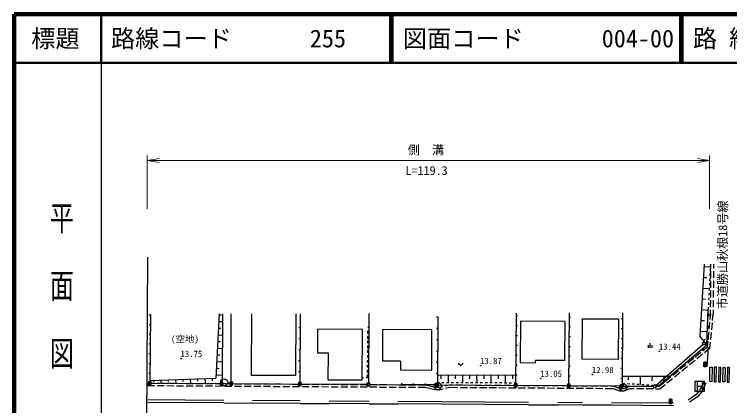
# Model space of a CAD drawing. Units: millimetres at full size, sheet at 1:1000; details may follow other scales. Extents: x 40000 to 680000, y 20000 to 380000.
# Drawn here: x 40000 to 187992, y 299093 to 380000 of the extents above; entities that cross this region are included whole.
import ezdxf
from ezdxf.enums import TextEntityAlignment as Align

# ---------------------------------------------------------------- set-up
doc = ezdxf.new("R2010")
doc.units = ezdxf.units.MM
doc.header["$LTSCALE"] = 1000
for name, color, linetype, lineweight in [('M-BGD', 7, 'Continuous', 25), ('M-BMK-OTRS', 5, 'Continuous', 25), ('M-BMK-ROW', 30, 'Continuous', 25), ('M-STR-HTXT', 7, 'Continuous', 13), ('M-STR-STRC', 7, 'Continuous', 25), ('M-TTL', 2, 'Continuous', 140), ('M-TTL-BAND', 7, 'Continuous', 25), ('M-TTL-LINE', 7, 'Continuous', 50)]:
    doc.layers.add(name, color=color, linetype=linetype, lineweight=lineweight)
doc.layers.add('M-BMK-HTXT', color=7, linetype='Continuous')
doc.layers.add('M-TTL-TXT', color=7, linetype='Continuous')
doc.styles.add('@ＭＳ ゴシック', font='')
doc.styles.add('ＭＳ ゴシック', font='')
doc.styles.get('@ＭＳ ゴシック').set_extended_font_data('@MS Gothic')
doc.styles.get('ＭＳ ゴシック').set_extended_font_data('MS Gothic')

# ---------------------------------------------------------------- blocks, each defined once
blk = doc.blocks.new('open_arrow')
at = {"color": 0, "linetype": 'Continuous', "lineweight": -2}
blk.add_lwpolyline([(7.5, 1.25), (0, 0), (7.5, -1.25)], dxfattribs=at)

msp = doc.modelspace()

# ---------------------------------------------------------------- linework, layer by layer
at = {"layer": 'M-BGD'}
for p, q in [((181865, 313377), (182776, 328337)), ((182746, 327849), (183974, 327774)), ((183956, 327423), (183932, 326924)), ((184001, 328334), (183981, 327923)), ((184043, 328332), (184037, 327435)), ((184643, 328328), (184637, 327431)), ((182610, 325622), (183271, 325582)), ((183907, 326425), (183883, 325925)), ((184034, 326935), (184023, 325435)), ((184634, 326931), (184623, 325431)), ((183810, 324427), (183785, 323927)), ((183859, 325426), (183834, 324926)), ((184020, 324935), (184010, 323435)), ((184620, 324931), (184610, 323431)), ((182475, 323396), (183755, 323318)), ((183761, 323428), (183736, 322929)), ((184007, 322935), (183996, 321435)), ((184606, 322931), (184596, 321431)), ((182339, 321170), (183000, 321129)), ((183663, 321430), (183638, 320931)), ((183712, 322429), (183687, 321930)), ((183614, 320432), (183590, 319932)), ((183993, 320935), (183983, 319435)), ((184593, 320931), (184583, 319431)), ((143751, 303396), (143869, 318227)), ((154732, 303230), (154828, 318254)), ((165808, 318282), (165715, 302657)), ((182204, 318943), (183569, 318860)), ((183271, 311658), (183545, 319021)), ((183565, 319433), (183545, 319021)), ((183979, 318935), (183973, 318038)), ((184579, 318931), (184573, 318034)), ((68143, 317834), (67893, 317835)), ((68144, 318038), (68054, 303745)), ((82375, 318073), (81688, 304759)), ((82366, 317901), (82853, 317876)), ((83087, 318075), (83003, 303669)), ((84822, 318079), (84759, 303637)), ((89080, 305362), (89146, 318090)), ((98221, 318113), (98155, 305315)), ((99125, 318115), (99051, 303559)), ((113371, 318151), (113270, 303515)), ((127598, 317381), (127348, 317382)), ((127598, 317381), (127513, 303400)), ((143865, 317723), (144115, 317721)), ((154822, 317421), (155072, 317419)), ((157482, 308687), (157520, 317068)), ((157520, 317068), (164956, 317034)), ((164956, 317034), (164919, 308653)), ((165801, 317055), (165551, 317057)), ((182068, 316717), (182772, 316674)), ((183548, 317561), (183490, 317544)), ((183509, 318044), (183565, 318022)), ((183598, 317589), (183548, 317561)), ((183565, 318022), (183613, 317990)), ((183655, 317635), (183598, 317589)), ((183613, 317990), (183666, 317940)), ((183687, 317689), (183655, 317635)), ((183666, 317940), (183694, 317884)), ((183706, 317747), (183687, 317689)), ((183694, 317884), (183709, 317825)), ((183709, 317825), (183706, 317747)), ((184009, 318078), (183891, 316881)), ((184527, 318027), (184399, 316737)), ((68130, 315821), (67880, 315823)), ((82295, 316518), (83078, 316478)), ((113351, 315241), (113101, 315243)), ((143849, 315677), (144099, 315675)), ((144694, 316537), (144679, 307987)), ((153860, 316508), (144694, 316537)), ((153860, 316508), (153834, 308446)), ((154809, 315394), (155059, 315392)), ((183417, 315589), (183474, 315567)), ((183474, 315567), (183522, 315535)), ((183522, 315535), (183575, 315486)), ((183595, 315235), (183563, 315181)), ((183575, 315486), (183603, 315430)), ((183615, 315293), (183595, 315235)), ((183603, 315430), (183618, 315370)), ((183618, 315370), (183615, 315293)), ((183842, 316384), (183695, 314891)), ((184350, 316239), (184203, 314746)), ((68117, 313808), (67867, 313810)), ((82152, 313751), (83062, 313704)), ((82223, 315135), (82710, 315109)), ((99110, 315208), (98860, 315209)), ((102797, 309936), (102818, 314897)), ((112018, 314858), (102818, 314897)), ((111956, 304421), (112018, 314858)), ((113135, 314005), (113139, 314581)), ((116224, 308324), (116264, 314835)), ((126407, 314772), (116264, 314835)), ((126355, 306442), (126407, 314772)), ((127584, 315051), (127334, 315052)), ((165789, 314998), (165539, 315000)), ((181932, 314491), (183384, 314402)), ((183457, 315106), (183399, 315090)), ((183507, 315134), (183457, 315106)), ((183646, 314393), (183498, 312901)), ((183563, 315181), (183507, 315134)), ((184154, 314249), (184007, 312756)), ((82081, 312368), (82567, 312343)), ((99098, 312922), (98848, 312923)), ((113335, 312896), (113085, 312898)), ((113123, 312005), (113126, 312505)), ((113129, 313005), (113132, 313505)), ((127570, 312721), (127320, 312722)), ((143833, 313630), (144083, 313628)), ((154797, 313366), (155047, 313365)), ((165777, 312941), (165527, 312943)), ((183271, 311658), (181865, 313377)), ((183271, 311658), (181865, 313377)), ((182568, 312517), (182950, 312830)), ((183365, 312652), (183307, 312635)), ((183326, 313135), (183383, 313113)), ((183449, 312403), (183331, 311206)), ((183415, 312680), (183365, 312652)), ((183383, 313113), (183430, 313081)), ((183472, 312726), (183415, 312680)), ((183430, 313081), (183483, 313031)), ((183504, 312780), (183472, 312726)), ((183483, 313031), (183511, 312975)), ((183524, 312838), (183504, 312780)), ((183511, 312975), (183527, 312916)), ((183527, 312916), (183524, 312838)), ((68105, 311796), (67855, 311797)), ((82009, 310984), (83046, 310931)), ((113117, 311005), (113120, 311505)), ((143816, 311583), (144066, 311581)), ((154784, 311339), (155034, 311337)), ((165764, 310885), (165514, 310886)), ((171094, 311622), (171094, 311022)), ((171494, 312019), (171494, 311019)), ((171894, 311622), (171894, 311022)), ((173295, 303217), (183271, 311658)), ((182430, 310472), (183331, 311206)), ((182464, 310975), (182486, 310918)), ((182494, 310789), (182471, 310730)), ((182486, 310918), (182495, 310862)), ((182495, 310862), (182494, 310789)), ((182768, 310102), (183830, 310968)), ((183562, 311165), (183270, 307093)), ((183958, 312258), (183830, 310968)), ((68092, 309783), (67842, 309785)), ((81938, 309601), (82488, 309573)), ((99087, 310636), (98837, 310637)), ((104974, 309926), (102797, 309936)), ((104960, 304462), (104974, 309926)), ((113319, 310551), (113069, 310552)), ((113105, 309005), (113108, 309505)), ((113111, 310005), (113114, 310505)), ((127556, 310390), (127306, 310392)), ((143800, 309536), (144050, 309534)), ((154771, 309312), (155021, 309310)), ((180880, 309208), (182043, 310156)), ((181218, 308839), (182381, 309786)), ((182134, 310620), (182082, 310652)), ((182188, 310602), (182134, 310620)), ((182261, 310592), (182188, 310602)), ((182322, 310605), (182261, 310592)), ((182379, 310629), (182322, 310605)), ((182438, 310679), (182379, 310629)), ((182471, 310730), (182438, 310679)), ((81866, 308218), (83029, 308158)), ((99075, 308350), (98825, 308351)), ((113302, 308205), (113053, 308207)), ((113099, 308005), (113102, 308505)), ((119917, 308301), (116224, 308324)), ((119917, 308301), (119906, 306483)), ((127542, 308060), (127292, 308062)), ((131841, 307867), (132341, 307394)), ((132341, 307394), (132841, 307867)), ((144679, 307987), (147850, 307981)), ((147850, 307981), (147851, 308465)), ((153834, 308446), (147851, 308465)), ((164919, 308653), (157482, 308687)), ((165752, 308828), (165502, 308829)), ((179330, 307945), (180493, 308892)), ((179668, 307575), (180830, 308523)), ((180139, 308932), (180087, 308964)), ((180193, 308914), (180139, 308932)), ((180266, 308904), (180193, 308914)), ((180327, 308916), (180266, 308904)), ((180383, 308941), (180327, 308916)), ((180443, 308991), (180383, 308941)), ((180476, 309042), (180443, 308991)), ((180469, 309287), (180491, 309230)), ((180499, 309101), (180476, 309042)), ((180491, 309230), (180499, 309173)), ((180499, 309173), (180499, 309101)), ((182616, 307325), (182629, 307950)), ((182629, 307950), (182641, 308012)), ((182641, 308012), (182664, 308054)), ((182664, 308054), (182707, 308098)), ((182707, 308098), (182753, 308122)), ((182753, 308122), (182821, 308133)), ((182821, 308133), (182946, 308131)), ((182946, 308131), (183013, 308117)), ((183013, 308117), (183057, 308091)), ((183057, 308091), (183099, 308048)), ((183099, 308048), (183123, 308000)), ((183129, 307939), (183116, 307315)), ((183123, 308000), (183129, 307939)), ((68080, 307771), (67830, 307772)), ((81795, 306834), (82408, 306803)), ((113087, 306005), (113090, 306505)), ((113093, 307005), (113096, 307505)), ((119906, 306483), (126355, 306442)), ((143784, 307490), (144034, 307488)), ((154758, 307284), (155008, 307283)), ((165740, 306771), (165490, 306772)), ((176229, 305418), (177392, 306365)), ((177780, 306681), (178942, 307629)), ((178144, 307244), (178092, 307276)), ((178117, 306312), (179280, 307259)), ((178198, 307226), (178144, 307244)), ((178271, 307215), (178198, 307226)), ((178332, 307228), (178271, 307215)), ((178388, 307253), (178332, 307228)), ((178447, 307303), (178388, 307253)), ((178481, 307354), (178447, 307303)), ((178474, 307599), (178496, 307542)), ((178504, 307412), (178481, 307354)), ((178496, 307542), (178504, 307485)), ((178504, 307485), (178504, 307412)), ((182625, 307262), (182616, 307325)), ((182649, 307214), (182625, 307262)), ((182688, 307173), (182649, 307214)), ((182733, 307148), (182688, 307173)), ((182800, 307134), (182733, 307148)), ((182925, 307131), (182800, 307134)), ((182993, 307140), (182925, 307131)), ((183038, 307166), (182993, 307140)), ((183084, 307208), (183038, 307166)), ((183105, 307252), (183084, 307208)), ((183116, 307315), (183105, 307252)), ((68067, 305758), (67817, 305759)), ((68031, 305753), (67931, 305754)), ((81724, 305451), (83013, 305384)), ((98155, 305315), (89080, 305362)), ((99064, 306064), (98814, 306065)), ((111959, 304946), (112270, 304944)), ((112770, 304941), (113081, 304940)), ((113286, 305860), (113036, 305862)), ((113081, 304929), (113084, 305505)), ((127528, 305730), (127278, 305732)), ((127526, 305407), (143768, 305458)), ((127526, 305407), (143768, 305458)), ((128264, 305410), (128266, 304618)), ((129740, 305414), (129745, 303821)), ((131217, 305419), (131220, 304617)), ((132694, 305423), (132699, 303811)), ((134170, 305428), (134173, 304617)), ((135647, 305432), (135652, 303801)), ((137123, 305437), (137126, 304617)), ((138600, 305442), (138605, 303791)), ((140076, 305446), (140079, 304616)), ((141553, 305451), (141558, 303781)), ((143029, 305455), (143032, 304616)), ((143768, 305443), (144018, 305441)), ((154745, 305257), (154995, 305255)), ((165731, 305226), (175614, 305178)), ((166999, 305220), (166995, 304406)), ((169460, 305208), (169452, 303445)), ((171921, 305196), (171917, 304247)), ((174383, 305184), (174378, 304133)), ((174679, 304154), (175842, 305102)), ((176148, 305556), (176097, 305587)), ((176203, 305538), (176148, 305556)), ((176276, 305527), (176203, 305538)), ((176337, 305540), (176276, 305527)), ((176393, 305564), (176337, 305540)), ((176452, 305615), (176393, 305564)), ((176486, 305666), (176452, 305615)), ((176479, 305910), (176501, 305854)), ((176508, 305724), (176486, 305666)), ((176501, 305854), (176509, 305797)), ((176509, 305797), (176508, 305724)), ((176567, 305048), (177730, 305996)), ((67467, 303757), (69053, 303747)), ((68054, 303745), (67804, 303747)), ((68058, 304286), (81688, 304759)), ((68058, 304286), (81688, 304759)), ((68815, 304312), (68825, 304027)), ((69553, 303744), (71053, 303735)), ((70329, 304365), (70351, 303733)), ((71553, 303731), (73053, 303722)), ((71844, 304417), (71856, 304072)), ((73358, 304470), (73384, 303718)), ((73553, 303719), (75053, 303709)), ((74873, 304522), (74887, 304116)), ((75553, 303706), (77053, 303697)), ((76387, 304575), (76418, 303703)), ((77553, 303694), (79053, 303684)), ((77902, 304628), (77918, 304161)), ((79416, 304680), (79451, 303687)), ((79553, 303681), (81053, 303672)), ((80931, 304733), (80949, 304206)), ((81553, 303669), (83053, 303659)), ((83553, 303656), (85052, 303647)), ((83720, 303664), (83987, 303657)), ((85552, 303643), (87052, 303634)), ((87552, 303631), (89052, 303621)), ((89552, 303618), (91052, 303609)), ((91552, 303606), (93052, 303596)), ((93552, 303593), (95052, 303584)), ((95552, 303581), (97052, 303571)), ((97552, 303568), (99052, 303559)), ((99052, 303777), (98802, 303779)), ((99552, 303556), (101052, 303546)), ((101552, 303543), (103052, 303534)), ((103552, 303530), (105052, 303521)), ((104960, 304462), (111956, 304421)), ((105552, 303518), (107052, 303508)), ((107552, 303505), (109052, 303496)), ((109552, 303493), (111052, 303483)), ((111552, 303480), (113052, 303471)), ((113270, 303515), (113020, 303516)), ((113552, 303468), (115052, 303458)), ((115552, 303455), (117052, 303446)), ((117552, 303443), (119052, 303433)), ((119552, 303430), (121052, 303421)), ((120137, 303478), (120140, 303728)), ((127513, 303400), (120137, 303478)), ((121552, 303417), (123052, 303408)), ((122596, 303452), (122598, 303702)), ((123552, 303405), (125138, 303395)), ((125055, 303426), (125057, 303676)), ((125138, 303395), (127077, 302906)), ((127513, 303400), (127263, 303402)), ((127513, 303400), (127516, 303650)), ((127885, 303827), (127516, 303829)), ((128885, 303824), (128385, 303826)), ((129146, 303205), (129940, 303396)), ((129885, 303821), (129385, 303822)), ((129940, 303396), (130742, 303390)), ((130885, 303817), (130385, 303819)), ((131242, 303387), (132742, 303376)), ((131885, 303814), (131385, 303816)), ((132885, 303810), (132385, 303812)), ((133885, 303807), (133385, 303809)), ((134885, 303804), (134385, 303805)), ((135885, 303800), (135385, 303802)), ((136885, 303797), (136385, 303799)), ((137885, 303793), (137385, 303795)), ((138885, 303790), (138385, 303792)), ((139885, 303787), (139385, 303788)), ((140885, 303783), (140385, 303785)), ((141885, 303780), (141385, 303781)), ((142885, 303776), (142385, 303778)), ((143754, 303773), (143385, 303775)), ((143751, 303396), (144001, 303394)), ((165728, 304714), (165478, 304716)), ((166303, 303633), (165799, 303663)), ((167301, 303574), (166802, 303603)), ((168300, 303514), (167800, 303544)), ((169298, 303455), (168799, 303484)), ((170296, 303395), (169797, 303425)), ((173390, 303104), (174291, 303838)), ((173567, 302603), (174629, 303468)), ((174153, 303867), (174102, 303899)), ((174208, 303850), (174153, 303867)), ((174280, 303839), (174208, 303850)), ((174342, 303852), (174280, 303839)), ((174398, 303876), (174342, 303852)), ((174457, 303926), (174398, 303876)), ((174491, 303978), (174457, 303926)), ((174484, 304222), (174505, 304165)), ((174513, 304036), (174491, 303978)), ((174505, 304165), (174514, 304109)), ((174514, 304109), (174513, 304036)), ((175017, 303784), (176180, 304732)), ((182624, 304029), (181798, 302303)), ((67464, 303257), (69020, 303247)), ((69520, 303244), (71020, 303235)), ((71519, 303232), (73019, 303222)), ((73519, 303219), (75019, 303210)), ((75519, 303206), (77019, 303197)), ((77519, 303194), (79019, 303184)), ((79519, 303181), (81019, 303172)), ((81519, 303169), (83019, 303159)), ((83519, 303156), (85019, 303147)), ((85519, 303144), (87019, 303134)), ((87519, 303131), (89019, 303122)), ((89519, 303119), (91019, 303109)), ((91519, 303106), (93019, 303097)), ((93519, 303093), (95019, 303084)), ((95519, 303081), (97019, 303071)), ((97519, 303068), (99019, 303059)), ((99519, 303056), (101019, 303046)), ((101519, 303043), (103019, 303034)), ((103519, 303031), (105019, 303021)), ((105519, 303018), (107019, 303009)), ((107519, 303006), (109019, 302996)), ((109519, 302993), (111019, 302984)), ((111519, 302980), (113019, 302971)), ((113519, 302968), (115019, 302958)), ((115519, 302955), (117019, 302946)), ((117519, 302943), (119019, 302933)), ((119519, 302930), (121019, 302921)), ((121519, 302918), (123018, 302908)), ((123518, 302905), (125074, 302895)), ((125074, 302895), (127012, 302406)), ((127012, 302406), (127924, 302397)), ((127077, 302906), (127867, 302898)), ((127867, 302898), (128660, 303088)), ((127924, 302397), (128717, 302588)), ((129204, 302705), (129997, 302896)), ((129997, 302896), (131719, 302884)), ((132219, 302880), (133719, 302870)), ((133242, 303373), (134742, 303363)), ((134219, 302866), (135719, 302856)), ((135242, 303359), (136742, 303349)), ((136219, 302852), (137719, 302842)), ((137242, 303345), (138742, 303335)), ((138219, 302838), (139719, 302828)), ((139242, 303331), (140742, 303321)), ((140219, 302824), (141719, 302814)), ((141242, 303317), (142742, 303307)), ((142219, 302810), (143718, 302800)), ((143242, 303303), (144742, 303293)), ((144218, 302796), (145718, 302786)), ((145242, 303289), (146742, 303279)), ((146218, 302782), (147718, 302772)), ((147242, 303275), (148742, 303265)), ((148218, 302768), (149718, 302758)), ((149242, 303261), (150742, 303251)), ((150218, 302755), (151718, 302744)), ((151242, 303247), (152742, 303237)), ((152218, 302741), (153718, 302730)), ((153242, 303233), (154742, 303223)), ((154218, 302727), (155718, 302716)), ((154732, 303230), (154982, 303228)), ((155242, 303219), (156741, 303209)), ((156218, 302713), (157718, 302702)), ((157241, 303206), (158741, 303195)), ((158218, 302699), (159718, 302688)), ((159241, 303192), (160741, 303181)), ((160218, 302685), (161718, 302674)), ((161241, 303178), (162741, 303167)), ((162218, 302671), (163940, 302659)), ((163241, 303164), (164044, 303158)), ((163940, 302659), (165147, 302142)), ((164044, 303158), (165250, 302642)), ((165147, 302142), (166142, 302141)), ((165250, 302642), (166043, 302641)), ((165715, 302657), (165465, 302659)), ((166043, 302641), (167253, 303140)), ((166142, 302141), (167351, 302640)), ((167253, 303140), (168072, 303136)), ((167351, 302640), (168209, 302635)), ((168572, 303133), (170072, 303124)), ((168709, 302632), (170209, 302623)), ((170572, 303121), (172072, 303112)), ((170709, 302620), (172209, 302611)), ((171294, 303336), (170795, 303365)), ((172292, 303276), (171793, 303306)), ((172572, 303109), (173390, 303104)), ((172709, 302608), (173567, 302603)), ((173295, 303217), (172792, 303247)), ((181798, 302303), (180984, 301327)), ((175549, 300411), (175593, 300455)), ((175593, 300455), (175638, 300479)), ((175638, 300479), (175706, 300490)), ((175706, 300490), (175831, 300488)), ((175831, 300488), (175898, 300474)), ((175898, 300474), (175943, 300448)), ((175943, 300448), (175984, 300404)), ((180984, 301327), (179422, 300226)), ((83326, 300166), (67446, 300275)), ((99143, 300064), (89302, 300146)), ((113379, 299968), (105141, 300023)), ((146353, 299768), (119350, 299949)), ((157526, 299692), (152463, 299740)), ((176370, 299596), (163512, 299670)), ((175502, 299682), (175515, 300307)), ((175510, 299619), (175502, 299682)), ((175534, 299571), (175510, 299619)), ((175515, 300307), (175526, 300369)), ((175526, 300369), (175549, 300411)), ((175574, 299530), (175534, 299571)), ((175618, 299504), (175574, 299530)), ((175685, 299490), (175618, 299504)), ((175810, 299488), (175685, 299490)), ((175878, 299496), (175810, 299488)), ((175924, 299523), (175878, 299496)), ((175969, 299564), (175924, 299523)), ((175990, 299609), (175969, 299564)), ((175984, 300404), (176008, 300356)), ((176002, 299671), (175990, 299609)), ((176015, 300296), (176002, 299671)), ((176008, 300356), (176015, 300296))]:
    msp.add_line(p, q, dxfattribs=at)
for centre, radius in [((173447, 310337), 50), ((173447, 310337), 43.8), ((173447, 310337), 37.5), ((173447, 310337), 31.3), ((173447, 310337), 25), ((173447, 310337), 18.8), ((173447, 310338), 12.5), ((173447, 310337), 6.2), ((74496, 308852), 50), ((74496, 308852), 43.8), ((74496, 308852), 37.5), ((74496, 308852), 31.3), ((74496, 308852), 25), ((74496, 308852), 18.8), ((74496, 308852), 12.5), ((74496, 308852), 6.2), ((182879, 307932), 75), ((136457, 307381), 50), ((136457, 307381), 43.8), ((136457, 307381), 37.5), ((136457, 307381), 31.3), ((136457, 307381), 25), ((136457, 307381), 18.8), ((136457, 307381), 12.5), ((136457, 307381), 6.2), ((182867, 307332), 75), ((182873, 307632), 75), ((159589, 305524), 50), ((159589, 305524), 43.8), ((159589, 305524), 37.5), ((159589, 305524), 31.3), ((159589, 305524), 25), ((159589, 305524), 18.8), ((159589, 305524), 12.5), ((159589, 305524), 6.2), ((83403, 303914), 746), ((127581, 303114), 746), ((148914, 304746), 50), ((148914, 304746), 43.8), ((148914, 304746), 37.5), ((148914, 304746), 31.3), ((148914, 304746), 25), ((148914, 304746), 18.8), ((148914, 304747), 12.5), ((148914, 304746), 6.2), ((165956, 302863), 746), ((175752, 299689), 75), ((175758, 299989), 75), ((175764, 300289), 75)]:
    msp.add_circle(centre, radius, dxfattribs=at)
at = {"layer": 'M-BMK-OTRS'}
msp.add_line((67162, 251327), (67618, 329821), dxfattribs=at)
at = {"layer": 'M-BMK-ROW'}
for p, q in [((172707, 303277), (182467, 311768)), ((67467, 303756), (67731, 303754)), ((68037, 304052), (67731, 303758)), ((67731, 303758), (68024, 303452)), ((68024, 303452), (68331, 303745)), ((68331, 303745), (68037, 304052)), ((68331, 303751), (82563, 303666)), ((82869, 303965), (82563, 303671)), ((82563, 303671), (82857, 303365)), ((82857, 303365), (83163, 303658)), ((83163, 303658), (82869, 303965)), ((83163, 303663), (84568, 303653)), ((84875, 303951), (84568, 303658)), ((84568, 303658), (84862, 303351)), ((84862, 303351), (85168, 303645)), ((85168, 303645), (84875, 303951)), ((85168, 303649), (98754, 303567)), ((99060, 303865), (98754, 303571)), ((98754, 303571), (99047, 303265)), ((99047, 303265), (99353, 303558)), ((99353, 303558), (99060, 303865)), ((112955, 303478), (99354, 303563)), ((113261, 303776), (112955, 303482)), ((112955, 303482), (113248, 303176)), ((113248, 303176), (113555, 303470)), ((113555, 303470), (113261, 303776)), ((113555, 303474), (127155, 303392)), ((127462, 303690), (127155, 303396)), ((127155, 303396), (127449, 303090)), ((127449, 303090), (127755, 303384)), ((127755, 303384), (127462, 303690)), ((127755, 303388), (143429, 303289)), ((143735, 303587), (143429, 303294)), ((144029, 303281), (143735, 303587)), ((154719, 303514), (154413, 303221)), ((155012, 303208), (154719, 303514)), ((165701, 303442), (165395, 303148)), ((165994, 303135), (165701, 303442)), ((143429, 303294), (143722, 302988)), ((143722, 302988), (144029, 303281)), ((154413, 303217), (144029, 303285)), ((154413, 303221), (154706, 302915)), ((154706, 302915), (155012, 303208)), ((165394, 303144), (155013, 303213)), ((165395, 303148), (165688, 302842)), ((165688, 302842), (165994, 303135)), ((165994, 303140), (172138, 303105))]:
    msp.add_line(p, q, dxfattribs=at)
for points in [[(67724, 303458), (68324, 303445), (68337, 304045), (67737, 304058)], [(82557, 303371), (83157, 303358), (83169, 303958), (82569, 303971)], [(84562, 303358), (85162, 303345), (85174, 303945), (84575, 303958)], [(98747, 303271), (99347, 303258), (99360, 303858), (98760, 303871)], [(112949, 303182), (113548, 303170), (113561, 303769), (112961, 303782)], [(127149, 303096), (127749, 303084), (127761, 303684), (127162, 303696)], [(143422, 302994), (144022, 302981), (144035, 303581), (143435, 303594)], [(154406, 302921), (155006, 302908), (155019, 303508), (154419, 303521)], [(165388, 302848), (165988, 302835), (166001, 303435), (165401, 303448)], [(172499, 302728), (172132, 303111), (172515, 303478), (172882, 303095)]]:
    msp.add_lwpolyline(points, close=True, dxfattribs=at)
msp.add_circle((182694, 311965), 300, dxfattribs=at)
at = {"layer": 'M-STR-HTXT'}
for p, q in [((67464, 339808), (67464, 350808)), ((183830, 339808), (183830, 350808)), ((67464, 349808), (183830, 349808))]:
    msp.add_line(p, q, dxfattribs=at)
at = {"layer": 'M-STR-STRC'}
for p, q in [((183855, 304064), (183897, 307069)), ((183897, 307069), (184364, 307062)), ((184364, 307062), (184322, 304057)), ((184814, 307048), (184747, 304044)), ((185264, 307038), (184814, 307048)), ((185197, 304034), (185264, 307038)), ((185714, 307028), (185647, 304024)), ((186163, 307018), (185714, 307028)), ((186097, 304014), (186163, 307018)), ((186547, 304004), (186613, 307009)), ((186613, 307009), (187063, 306999)), ((187063, 306999), (186997, 303994)), ((187513, 306989), (187447, 303984)), ((187963, 306979), (187513, 306989)), ((187896, 303974), (187963, 306979)), ((180787, 304112), (180787, 302112)), ((182787, 304112), (180787, 304112)), ((181327, 302197), (181327, 303897)), ((183075, 303814), (182222, 302031)), ((182319, 303908), (182319, 302203)), ((182787, 302112), (182787, 304112)), ((184322, 304057), (183855, 304064)), ((184747, 304044), (185197, 304034)), ((185647, 304024), (186097, 304014)), ((186997, 303994), (186547, 304004)), ((187447, 303984), (187896, 303974)), ((180787, 302112), (182787, 302112)), ((182222, 302031), (181326, 300956)), ((181327, 303112), (182319, 303112)), ((181326, 300956), (179710, 299817)), ((83323, 299666), (67443, 299775)), ((83323, 299666), (89298, 299646)), ((99139, 299564), (89298, 299646)), ((99139, 299564), (105137, 299524)), ((113376, 299468), (105137, 299524)), ((113376, 299468), (119347, 299449)), ((146350, 299268), (119347, 299449)), ((146350, 299268), (152459, 299240)), ((157521, 299192), (152459, 299240)), ((163509, 299170), (157521, 299192)), ((176367, 299096), (163509, 299170))]:
    msp.add_line(p, q, dxfattribs=at)
at = {"layer": 'M-TTL'}
for p, q in [((40000, 380000), (40000, 20000)), ((680000, 380000), (40000, 380000))]:
    msp.add_line(p, q, dxfattribs=at)
at = {"layer": 'M-TTL-BAND'}
msp.add_line((58000, 370000), (58000, 20000), dxfattribs=at)
at = {"layer": 'M-TTL-LINE'}
for p, q in [((58000, 380000), (58000, 370000)), ((117750, 380000), (117750, 370000)), ((118250, 380000), (118250, 370000)), ((177750, 380000), (177750, 370000)), ((178250, 380000), (178250, 370000)), ((40000, 370000), (680000, 370000))]:
    msp.add_line(p, q, dxfattribs=at)

# ---------------------------------------------------------------- block references
at = {"layer": 'M-STR-HTXT', "xscale": 333, "yscale": 333}
msp.add_blockref('open_arrow', (67464, 349808), dxfattribs=at)
at = {"layer": 'M-STR-HTXT', "xscale": 333, "yscale": 333, "rotation": 180}
msp.add_blockref('open_arrow', (183830, 349808), dxfattribs=at)

# ---------------------------------------------------------------- texts
at = {"layer": 'M-BGD', "style": 'ＭＳ ゴシック', "width": 1.05}
msp.add_text('(空地)', height=1320, dxfattribs=at).set_placement((72421, 311807), align=Align.BOTTOM_LEFT)
at = {"layer": 'M-BGD', "style": 'ＭＳ ゴシック'}
for s, p in [('13.44', (173345, 310239)), ('13.75', (74394, 308754)), ('13.87', (136355, 307283)), ('13.05', (148812, 304649)), ('12.98', (159487, 305426))]:
    msp.add_text(s, height=1320, dxfattribs=at).set_placement(p, align=Align.BOTTOM_LEFT)
at = {"layer": 'M-BMK-HTXT', "style": 'ＭＳ ゴシック'}
msp.add_text('市道勝山秋根18号線', height=1833, rotation=89.754, dxfattribs=at).set_placement((187961, 319013), align=Align.BOTTOM_LEFT)
at = {"layer": 'M-STR-HTXT', "style": 'ＭＳ ゴシック'}
msp.add_text('側\u3000溝', height=1833, dxfattribs=at).set_placement((125132, 351936), align=Align.MIDDLE_CENTER)
msp.add_text('L=119.3', height=1833, dxfattribs=at).set_placement((125290, 346237), align=Align.BOTTOM_CENTER)
at = {"layer": 'M-TTL-BAND', "style": '@ＭＳ ゴシック', "width": 1.4}
msp.add_text('平  面  図', height=3666, rotation=270, dxfattribs=at).set_placement((49777, 306475), align=Align.MIDDLE_RIGHT)
at = {"layer": 'M-TTL-TXT', "style": 'ＭＳ ゴシック'}
for s, p in [('路 線 名', (180380, 375000)), ('路線コード', (60000, 375000)), ('255', (101142, 375000)), ('図面コード', (120380, 375000)), ('004-00', (161521, 375000))]:
    msp.add_text(s, height=3666, dxfattribs=at).set_placement(p, align=Align.MIDDLE_LEFT)
msp.add_text('標題', height=3666, dxfattribs=at).set_placement((48500, 375000), align=Align.MIDDLE_CENTER)

doc.saveas('drawing.dxf')
